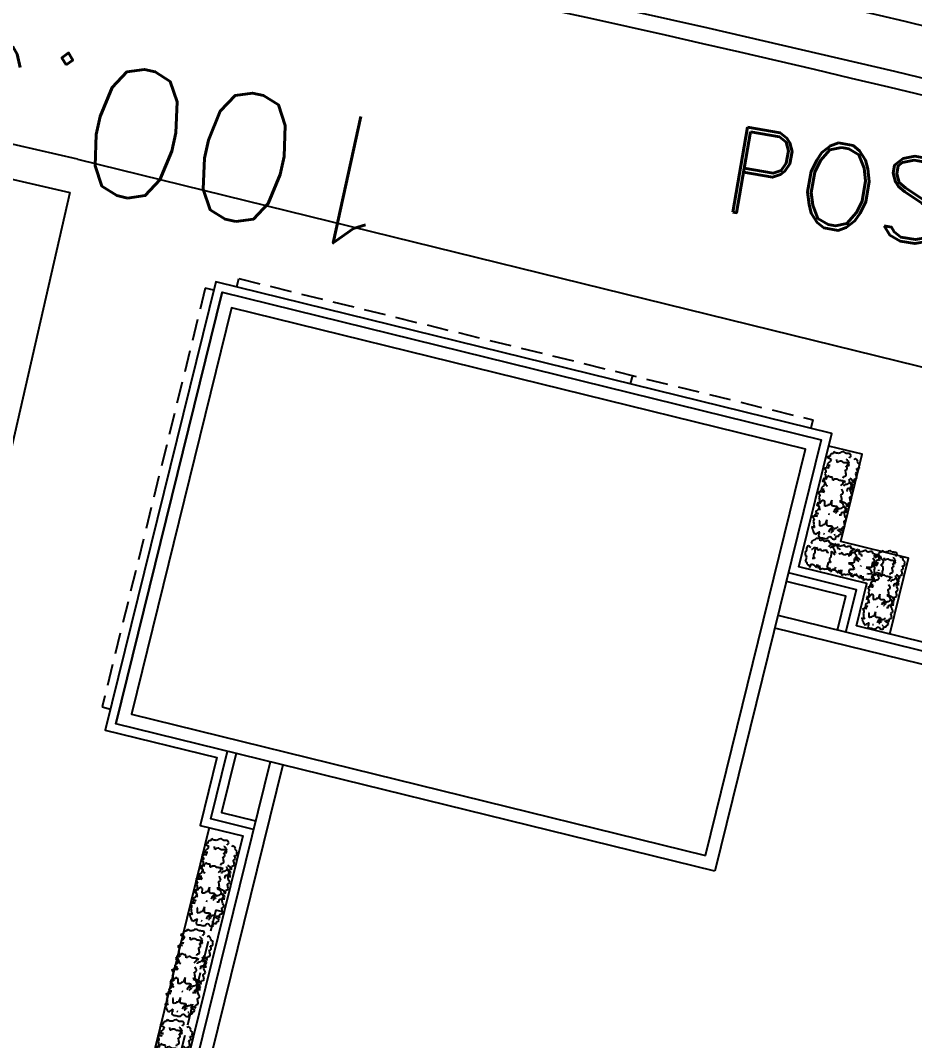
# Model space of a CAD drawing. Header units: millimetres. Extents: x 99 to 472, y 49 to 338.
# Drawn here: x 285.49 to 295.87, y 242.71 to 254.56 of the extents above; entities that cross this region are included whole.
import ezdxf
from ezdxf.enums import TextEntityAlignment as Align

# ---------------------------------------------------------------- set-up
doc = ezdxf.new("R2010")
doc.units = ezdxf.units.MM
for name, pattern in [('ACAD_ISO04W100', [30.5, 24, -3, 0.5, -3]), ('DASHED2', [0.375, 0.25, -0.125]), ('HIDDEN', [0.375, 0.25, -0.125]), ('SOLID', [0])]:
    doc.linetypes.add(name, pattern=pattern)
for name, color, linetype in [('BANQUETA.', 2, 'Continuous'), ('DETALLES', 4, 'Continuous'), ('JARDINERIA', 3, 'Continuous'), ('PLANTA', 7, 'Continuous'), ('PUNTOS_CON', 10, 'SOLID')]:
    doc.layers.add(name, color=color, linetype=linetype)
doc.styles.add('ROMAND', font='romand.shx', dxfattribs={"height": 1})
doc.styles.add('TMODELF', font='ROMANS.SHX', dxfattribs={"height": 5})

# ---------------------------------------------------------------- blocks, each defined once
blk = doc.blocks.new('ARBUSTO')
at = {"color": 95}
for p, q in [((-43.852, -44.74), (-43.855, -44.758)), ((-43.855, -44.758), (-43.848, -44.774)), ((-43.847, -44.725), (-43.852, -44.74)), ((-43.829, -44.714), (-43.847, -44.725)), ((-43.815, -44.706), (-43.829, -44.714)), ((-43.794, -44.69), (-43.815, -44.706)), ((-43.775, -44.676), (-43.794, -44.69)), ((-43.758, -44.674), (-43.775, -44.676)), ((-43.746, -44.655), (-43.758, -44.674)), ((-43.742, -44.719), (-43.746, -44.655)), ((-43.729, -44.703), (-43.742, -44.719)), ((-43.712, -44.689), (-43.729, -44.703)), ((-43.694, -44.681), (-43.712, -44.689)), ((-43.68, -44.681), (-43.694, -44.681)), ((-43.662, -44.677), (-43.68, -44.681)), ((-43.646, -44.662), (-43.662, -44.677)), ((-43.63, -44.666), (-43.646, -44.662)), ((-43.614, -44.669), (-43.63, -44.666)), ((-43.598, -44.667), (-43.614, -44.669)), ((-43.61, -44.779), (-43.606, -44.763)), ((-43.581, -44.651), (-43.598, -44.667)), ((-43.565, -44.629), (-43.581, -44.651)), ((-43.556, -44.646), (-43.565, -44.629)), ((-43.549, -44.662), (-43.556, -44.646)), ((-43.539, -44.693), (-43.549, -44.662)), ((-43.533, -44.713), (-43.539, -44.693)), ((-43.526, -44.652), (-43.533, -44.713)), ((-43.529, -44.686), (-43.526, -44.668)), ((-43.526, -44.668), (-43.526, -44.652)), ((-43.488, -44.664), (-43.492, -44.681)), ((-43.481, -44.667), (-43.492, -44.685)), ((-43.492, -44.685), (-43.489, -44.705)), ((-43.489, -44.705), (-43.488, -44.722)), ((-43.488, -44.722), (-43.488, -44.664)), ((-43.466, -44.667), (-43.481, -44.667)), ((-43.447, -44.677), (-43.466, -44.667)), ((-43.433, -44.689), (-43.447, -44.677)), ((-43.417, -44.701), (-43.433, -44.689)), ((-43.402, -44.703), (-43.417, -44.701)), ((-43.401, -44.722), (-43.407, -44.737)), ((-43.385, -44.703), (-43.402, -44.703)), ((-43.384, -44.711), (-43.401, -44.722)), ((-43.37, -44.707), (-43.385, -44.703)), ((-43.369, -44.703), (-43.384, -44.711)), ((-43.356, -44.707), (-43.37, -44.707)), ((-43.349, -44.687), (-43.369, -44.703)), ((-43.344, -44.648), (-43.356, -44.707)), ((-43.33, -44.673), (-43.349, -44.687)), ((-43.335, -44.657), (-43.344, -44.648)), ((-43.328, -44.674), (-43.335, -44.657)), ((-43.312, -44.671), (-43.33, -44.673)), ((-43.312, -44.676), (-43.328, -44.674)), ((-43.301, -44.652), (-43.312, -44.671)), ((-43.298, -44.674), (-43.312, -44.676)), ((-43.296, -44.716), (-43.301, -44.652)), ((-43.28, -44.686), (-43.298, -44.674)), ((-43.283, -44.699), (-43.296, -44.716)), ((-43.266, -44.686), (-43.283, -44.699)), ((-43.271, -44.704), (-43.28, -44.686)), ((-43.266, -44.718), (-43.271, -44.704)), ((-43.248, -44.678), (-43.266, -44.686)), ((-43.251, -44.724), (-43.266, -44.718)), ((-43.234, -44.728), (-43.251, -44.724)), ((-43.234, -44.678), (-43.248, -44.678)), ((-43.244, -44.779), (-43.24, -44.763)), ((-43.24, -44.763), (-43.235, -44.746)), ((-43.235, -44.746), (-43.234, -44.728)), ((-43.216, -44.674), (-43.234, -44.678)), ((-43.2, -44.659), (-43.216, -44.674)), ((-43.185, -44.663), (-43.2, -44.659)), ((-43.169, -44.666), (-43.185, -44.663)), ((-43.153, -44.664), (-43.169, -44.666)), ((-43.135, -44.648), (-43.153, -44.664)), ((-43.119, -44.626), (-43.135, -44.648)), ((-43.11, -44.643), (-43.119, -44.626)), ((-43.103, -44.659), (-43.11, -44.643)), ((-43.093, -44.69), (-43.103, -44.659)), ((-43.087, -44.71), (-43.093, -44.69)), ((-43.089, -44.719), (-43.087, -44.7)), ((-43.089, -44.734), (-43.089, -44.719)), ((-43.08, -44.649), (-43.087, -44.71)), ((-43.087, -44.7), (-43.083, -44.683)), ((-43.083, -44.683), (-43.08, -44.665)), ((-43.08, -44.665), (-43.08, -44.649)), ((-43.065, -44.715), (-43.074, -44.734)), ((-43.057, -44.695), (-43.065, -44.715)), ((-43.047, -44.677), (-43.057, -44.695)), ((-43.042, -44.661), (-43.047, -44.677)), ((-43.035, -44.664), (-43.047, -44.682)), ((-43.047, -44.682), (-43.044, -44.702)), ((-43.044, -44.702), (-43.042, -44.718)), ((-43.042, -44.718), (-43.042, -44.661)), ((-43.02, -44.664), (-43.035, -44.664)), ((-43.002, -44.674), (-43.02, -44.664)), ((-42.987, -44.686), (-43.002, -44.674)), ((-42.971, -44.698), (-42.987, -44.686)), ((-42.956, -44.699), (-42.971, -44.698)), ((-42.961, -44.74), (-42.964, -44.758)), ((-42.955, -44.725), (-42.961, -44.74)), ((-42.939, -44.699), (-42.956, -44.699)), ((-42.938, -44.714), (-42.955, -44.725)), ((-42.925, -44.704), (-42.939, -44.699)), ((-42.923, -44.706), (-42.938, -44.714)), ((-42.91, -44.704), (-42.925, -44.704)), ((-42.903, -44.69), (-42.923, -44.706)), ((-42.898, -44.645), (-42.91, -44.704)), ((-42.884, -44.676), (-42.903, -44.69)), ((-42.89, -44.654), (-42.898, -44.645)), ((-42.882, -44.671), (-42.89, -44.654)), ((-42.867, -44.674), (-42.884, -44.676)), ((-42.866, -44.673), (-42.882, -44.671)), ((-42.855, -44.655), (-42.867, -44.674)), ((-42.852, -44.671), (-42.866, -44.673)), ((-42.851, -44.719), (-42.855, -44.655)), ((-42.834, -44.683), (-42.852, -44.671)), ((-42.838, -44.703), (-42.851, -44.719)), ((-42.82, -44.689), (-42.838, -44.703)), ((-42.826, -44.7), (-42.834, -44.683)), ((-42.82, -44.715), (-42.826, -44.7)), ((-42.803, -44.681), (-42.82, -44.689)), ((-42.805, -44.721), (-42.82, -44.715)), ((-42.788, -44.725), (-42.805, -44.721)), ((-42.788, -44.681), (-42.803, -44.681)), ((-42.798, -44.776), (-42.794, -44.76)), ((-42.794, -44.76), (-42.789, -44.742)), ((-42.789, -44.742), (-42.788, -44.725)), ((-42.771, -44.677), (-42.788, -44.681)), ((-42.755, -44.662), (-42.771, -44.677)), ((-42.739, -44.666), (-42.755, -44.662)), ((-42.723, -44.669), (-42.739, -44.666)), ((-42.707, -44.667), (-42.723, -44.669)), ((-42.689, -44.651), (-42.707, -44.667)), ((-42.673, -44.629), (-42.689, -44.651)), ((-42.665, -44.646), (-42.673, -44.629)), ((-42.658, -44.662), (-42.665, -44.646)), ((-42.647, -44.693), (-42.658, -44.662)), ((-42.642, -44.713), (-42.647, -44.693)), ((-42.634, -44.652), (-42.642, -44.713)), ((-42.634, -44.668), (-42.634, -44.652)), ((-42.589, -44.667), (-42.601, -44.685)), ((-42.601, -44.685), (-42.598, -44.705)), ((-42.598, -44.705), (-42.597, -44.722)), ((-42.597, -44.722), (-42.597, -44.664)), ((-42.575, -44.667), (-42.589, -44.667)), ((-42.556, -44.677), (-42.575, -44.667)), ((-42.541, -44.689), (-42.556, -44.677)), ((-42.525, -44.701), (-42.541, -44.689)), ((-42.511, -44.703), (-42.525, -44.701)), ((-42.493, -44.703), (-42.511, -44.703)), ((-42.479, -44.707), (-42.493, -44.703)), ((-42.464, -44.628), (-42.479, -44.707)), ((-42.453, -44.648), (-42.464, -44.628)), ((-42.444, -44.657), (-42.453, -44.648)), ((-42.437, -44.674), (-42.444, -44.657)), ((-42.421, -44.676), (-42.437, -44.674)), ((-42.406, -44.674), (-42.421, -44.676)), ((-42.389, -44.686), (-42.406, -44.674)), ((-42.38, -44.704), (-42.389, -44.686)), ((-42.374, -44.718), (-42.38, -44.704)), ((-42.36, -44.724), (-42.374, -44.718)), ((-42.342, -44.728), (-42.36, -44.724)), ((-42.353, -44.779), (-42.348, -44.763)), ((-42.348, -44.763), (-42.344, -44.746)), ((-42.344, -44.746), (-42.342, -44.728)), ((-43.892, -44.831), (-43.899, -44.846)), ((-43.899, -44.846), (-43.899, -44.861)), ((-43.899, -44.861), (-43.897, -44.876)), ((-43.897, -44.876), (-43.893, -44.897)), ((-43.893, -44.918), (-43.896, -44.933)), ((-43.896, -44.933), (-43.896, -44.948)), ((-43.896, -44.948), (-43.889, -44.965)), ((-43.893, -44.897), (-43.893, -44.918)), ((-43.876, -44.817), (-43.892, -44.831)), ((-43.86, -44.816), (-43.876, -44.817)), ((-43.844, -44.823), (-43.86, -44.816)), ((-43.848, -44.774), (-43.834, -44.778)), ((-43.815, -44.812), (-43.844, -44.823)), ((-43.834, -44.778), (-43.82, -44.796)), ((-43.82, -44.796), (-43.806, -44.805)), ((-43.797, -44.822), (-43.815, -44.812)), ((-43.814, -44.894), (-43.814, -44.915)), ((-43.806, -44.805), (-43.797, -44.822)), ((-43.693, -44.797), (-43.61, -44.779)), ((-43.693, -44.813), (-43.693, -44.797)), ((-43.684, -44.83), (-43.693, -44.813)), ((-43.677, -44.846), (-43.684, -44.83)), ((-43.661, -44.847), (-43.677, -44.846)), ((-43.649, -44.88), (-43.661, -44.847)), ((-43.661, -44.948), (-43.66, -44.933)), ((-43.657, -44.965), (-43.661, -44.948)), ((-43.66, -44.933), (-43.651, -44.918)), ((-43.651, -44.918), (-43.558, -44.897)), ((-43.558, -44.897), (-43.649, -44.88)), ((-43.447, -44.894), (-43.447, -44.915)), ((-43.327, -44.797), (-43.244, -44.779)), ((-43.327, -44.813), (-43.327, -44.797)), ((-43.318, -44.83), (-43.327, -44.813)), ((-43.311, -44.846), (-43.318, -44.83)), ((-43.295, -44.847), (-43.311, -44.846)), ((-43.283, -44.88), (-43.295, -44.847)), ((-43.295, -44.948), (-43.293, -44.933)), ((-43.29, -44.965), (-43.295, -44.948)), ((-43.293, -44.933), (-43.285, -44.918)), ((-43.285, -44.918), (-43.192, -44.897)), ((-43.192, -44.897), (-43.283, -44.88)), ((-42.842, -44.826), (-42.794, -44.81)), ((-42.835, -44.843), (-42.842, -44.826)), ((-42.819, -44.844), (-42.835, -44.843)), ((-42.807, -44.877), (-42.819, -44.844)), ((-42.819, -44.944), (-42.818, -44.93)), ((-42.815, -44.962), (-42.819, -44.944)), ((-42.818, -44.93), (-42.809, -44.915)), ((-42.809, -44.915), (-42.803, -44.894)), ((-42.803, -44.894), (-42.807, -44.877)), ((-42.794, -44.794), (-42.798, -44.776)), ((-42.794, -44.81), (-42.794, -44.794)), ((-42.511, -44.826), (-42.463, -44.81)), ((-42.504, -44.843), (-42.511, -44.826)), ((-42.488, -44.844), (-42.504, -44.843)), ((-42.476, -44.877), (-42.488, -44.844)), ((-42.488, -44.944), (-42.487, -44.93)), ((-42.484, -44.962), (-42.488, -44.944)), ((-42.487, -44.93), (-42.478, -44.915)), ((-42.478, -44.915), (-42.472, -44.894)), ((-42.472, -44.894), (-42.476, -44.877)), ((-42.348, -44.797), (-42.353, -44.779)), ((-42.348, -44.813), (-42.348, -44.797)), ((-42.339, -44.83), (-42.348, -44.813)), ((-42.332, -44.846), (-42.339, -44.83)), ((-42.316, -44.847), (-42.332, -44.846)), ((-42.305, -44.88), (-42.316, -44.847)), ((-42.316, -44.948), (-42.315, -44.933)), ((-42.312, -44.965), (-42.316, -44.948)), ((-42.315, -44.933), (-42.306, -44.918)), ((-42.306, -44.918), (-42.3, -44.897)), ((-42.3, -44.897), (-42.305, -44.88)), ((-43.889, -44.965), (-43.883, -44.981)), ((-43.883, -44.981), (-43.87, -44.996)), ((-43.87, -44.996), (-43.861, -44.999)), ((-43.857, -45.057), (-43.865, -45.072)), ((-43.865, -45.072), (-43.865, -45.093)), ((-43.865, -45.093), (-43.86, -45.113)), ((-43.861, -44.999), (-43.847, -45.003)), ((-43.86, -45.113), (-43.848, -45.131)), ((-43.838, -45.037), (-43.857, -45.057)), ((-43.848, -45.131), (-43.819, -45.122)), ((-43.847, -45.003), (-43.838, -45.019)), ((-43.838, -45.019), (-43.838, -45.037)), ((-43.819, -45.122), (-43.803, -45.139)), ((-43.786, -45.089), (-43.78, -45.11)), ((-43.745, -45.03), (-43.763, -45.021)), ((-43.758, -44.983), (-43.726, -44.991)), ((-43.758, -45.016), (-43.758, -45.034)), ((-43.731, -45.045), (-43.745, -45.03)), ((-43.732, -45.023), (-43.713, -45.026)), ((-43.662, -45.025), (-43.732, -45.023)), ((-43.713, -45.047), (-43.731, -45.045)), ((-43.726, -44.991), (-43.709, -44.992)), ((-43.713, -45.026), (-43.696, -45.041)), ((-43.709, -44.992), (-43.694, -45)), ((-43.683, -45.059), (-43.699, -45.047)), ((-43.698, -45.152), (-43.697, -45.135)), ((-43.697, -45.135), (-43.68, -45.127)), ((-43.697, -45.135), (-43.672, -45.135)), ((-43.696, -45.041), (-43.678, -45.041)), ((-43.694, -45), (-43.678, -45.015)), ((-43.674, -45.075), (-43.683, -45.059)), ((-43.678, -45.015), (-43.662, -45.025)), ((-43.678, -45.041), (-43.664, -45.03)), ((-43.668, -45.093), (-43.674, -45.075)), ((-43.672, -45.135), (-43.66, -45.176)), ((-43.651, -45.106), (-43.668, -45.093)), ((-43.664, -45.03), (-43.651, -45.015)), ((-43.655, -44.981), (-43.657, -44.965)), ((-43.651, -45), (-43.655, -44.981)), ((-43.651, -45.015), (-43.651, -45)), ((-43.636, -45.117), (-43.651, -45.106)), ((-43.42, -45.089), (-43.414, -45.11)), ((-43.414, -45.11), (-43.402, -45.127)), ((-43.402, -45.127), (-43.373, -45.119)), ((-43.379, -45.03), (-43.396, -45.021)), ((-43.392, -44.983), (-43.36, -44.991)), ((-43.392, -45.016), (-43.392, -45.034)), ((-43.364, -45.045), (-43.379, -45.03)), ((-43.373, -45.119), (-43.357, -45.136)), ((-43.296, -45.025), (-43.366, -45.023)), ((-43.366, -45.023), (-43.347, -45.026)), ((-43.347, -45.047), (-43.364, -45.045)), ((-43.36, -44.991), (-43.343, -44.992)), ((-43.357, -45.136), (-43.353, -45.155)), ((-43.347, -45.026), (-43.33, -45.041)), ((-43.343, -44.992), (-43.328, -45)), ((-43.316, -45.059), (-43.332, -45.047)), ((-43.33, -45.041), (-43.312, -45.041)), ((-43.328, -45), (-43.312, -45.015)), ((-43.308, -45.075), (-43.316, -45.059)), ((-43.312, -45.015), (-43.296, -45.025)), ((-43.312, -45.041), (-43.298, -45.03)), ((-43.302, -45.093), (-43.308, -45.075)), ((-43.285, -45.106), (-43.302, -45.093)), ((-43.298, -45.03), (-43.285, -45.015)), ((-43.289, -44.981), (-43.29, -44.965)), ((-43.285, -45), (-43.289, -44.981)), ((-43.285, -45.015), (-43.285, -45)), ((-43.27, -45.117), (-43.285, -45.106)), ((-43.257, -45.132), (-43.27, -45.117)), ((-43.267, -45.152), (-43.26, -45.135)), ((-43.26, -45.135), (-43.257, -45.132)), ((-43.253, -45.149), (-43.251, -45.131)), ((-43.251, -45.131), (-43.234, -45.123)), ((-43.234, -45.123), (-43.216, -45.114)), ((-43.216, -45.114), (-43.202, -45.103)), ((-43.202, -45.103), (-43.192, -45.065)), ((-43.192, -45.065), (-43.189, -45.042)), ((-43.183, -45.133), (-43.187, -45.148)), ((-43.18, -45.114), (-43.183, -45.133)), ((-43.179, -45.095), (-43.18, -45.114)), ((-43.171, -45.073), (-43.179, -45.095)), ((-43.174, -45.031), (-43.166, -45.049)), ((-43.164, -45.05), (-43.171, -45.073)), ((-43.166, -45.049), (-43.157, -45.065)), ((-43.157, -45.065), (-43.139, -45.069)), ((-43.139, -45.069), (-43.124, -45.062)), ((-43.124, -45.062), (-43.108, -45.054)), ((-43.108, -45.054), (-43.092, -45.049)), ((-43.092, -45.049), (-43.076, -45.036)), ((-43.076, -45.036), (-43.061, -45.035)), ((-43.061, -45.035), (-43.047, -45.042)), ((-43.047, -45.042), (-43.039, -45.058)), ((-43.039, -45.058), (-43.023, -45.065)), ((-43.023, -45.065), (-43.007, -45.058)), ((-43.007, -45.058), (-42.993, -45.042)), ((-42.993, -45.042), (-42.978, -45.035)), ((-42.978, -45.035), (-42.961, -45.023)), ((-42.968, -45.113), (-42.957, -45.131)), ((-42.957, -45.131), (-42.928, -45.122)), ((-42.928, -45.122), (-42.912, -45.139)), ((-42.887, -45.043), (-42.901, -45.043)), ((-42.897, -44.989), (-42.882, -44.997)), ((-42.871, -45.056), (-42.887, -45.043)), ((-42.882, -44.997), (-42.866, -45.012)), ((-42.862, -45.072), (-42.871, -45.056)), ((-42.866, -45.012), (-42.85, -45.022)), ((-42.856, -45.089), (-42.862, -45.072)), ((-42.839, -45.103), (-42.856, -45.089)), ((-42.85, -45.022), (-42.833, -45.02)), ((-42.824, -45.114), (-42.839, -45.103)), ((-42.836, -45.038), (-42.822, -45.027)), ((-42.797, -45.038), (-42.836, -45.038)), ((-42.833, -45.02), (-42.814, -45.023)), ((-42.811, -45.129), (-42.824, -45.114)), ((-42.822, -45.027), (-42.809, -45.012)), ((-42.821, -45.149), (-42.814, -45.131)), ((-42.813, -44.978), (-42.815, -44.962)), ((-42.814, -45.023), (-42.797, -45.038)), ((-42.814, -45.131), (-42.811, -45.129)), ((-42.809, -44.997), (-42.813, -44.978)), ((-42.809, -45.012), (-42.809, -44.997)), ((-42.807, -45.152), (-42.806, -45.135)), ((-42.806, -45.135), (-42.788, -45.127)), ((-42.788, -45.127), (-42.771, -45.117)), ((-42.771, -45.117), (-42.756, -45.106)), ((-42.759, -45.002), (-42.729, -45.002)), ((-42.737, -45.136), (-42.742, -45.151)), ((-42.734, -45.117), (-42.737, -45.136)), ((-42.729, -45.002), (-42.72, -45.02)), ((-42.72, -45.02), (-42.711, -45.036)), ((-42.711, -45.036), (-42.694, -45.04)), ((-42.694, -45.04), (-42.678, -45.033)), ((-42.678, -45.033), (-42.662, -45.025)), ((-42.662, -45.025), (-42.646, -45.02)), ((-42.646, -45.02), (-42.63, -45.007)), ((-42.63, -45.007), (-42.615, -45.006)), ((-42.615, -45.006), (-42.601, -45.013)), ((-42.601, -45.013), (-42.594, -45.029)), ((-42.594, -45.029), (-42.578, -45.03)), ((-42.578, -45.03), (-42.562, -45.023)), ((-42.562, -45.023), (-42.547, -45.007)), ((-42.552, -44.997), (-42.536, -45.012)), ((-42.547, -45.007), (-42.533, -45)), ((-42.536, -45.012), (-42.52, -45.022)), ((-42.533, -45), (-42.515, -45.049)), ((-42.52, -45.022), (-42.502, -45.02)), ((-42.515, -45.049), (-42.483, -45.034)), ((-42.506, -45.038), (-42.491, -45.027)), ((-42.502, -45.02), (-42.483, -45.023)), ((-42.491, -45.027), (-42.478, -45.012)), ((-42.482, -44.978), (-42.484, -44.962)), ((-42.483, -45.023), (-42.466, -45.038)), ((-42.483, -45.034), (-42.469, -45.032)), ((-42.478, -44.997), (-42.482, -44.978)), ((-42.478, -45.012), (-42.478, -44.997)), ((-42.469, -45.032), (-42.451, -45.034)), ((-42.451, -45.034), (-42.441, -45.019)), ((-42.441, -45.019), (-42.434, -45.002)), ((-42.434, -45.002), (-42.424, -44.986)), ((-42.424, -44.986), (-42.406, -44.986)), ((-42.379, -45.117), (-42.393, -45.106)), ((-42.387, -45.023), (-42.368, -45.026)), ((-42.366, -45.132), (-42.379, -45.117)), ((-42.376, -45.152), (-42.368, -45.135)), ((-42.368, -45.026), (-42.351, -45.041)), ((-42.368, -45.135), (-42.366, -45.132)), ((-42.351, -45.041), (-42.334, -45.041)), ((-42.334, -45.041), (-42.319, -45.03)), ((-42.319, -45.03), (-42.306, -45.015)), ((-42.31, -44.981), (-42.312, -44.965)), ((-42.306, -45), (-42.31, -44.981)), ((-42.306, -45.015), (-42.306, -45)), ((-43.803, -45.139), (-43.799, -45.158)), ((-43.799, -45.158), (-43.797, -45.174)), ((-43.797, -45.174), (-43.783, -45.174)), ((-43.783, -45.174), (-43.767, -45.173)), ((-43.767, -45.173), (-43.752, -45.186)), ((-43.752, -45.186), (-43.748, -45.202)), ((-43.748, -45.202), (-43.733, -45.208)), ((-43.733, -45.208), (-43.716, -45.189)), ((-43.716, -45.189), (-43.706, -45.173)), ((-43.706, -45.173), (-43.698, -45.152)), ((-43.678, -45.212), (-43.678, -45.175)), ((-43.678, -45.175), (-43.665, -45.194)), ((-43.674, -45.196), (-43.678, -45.212)), ((-43.665, -45.181), (-43.674, -45.196)), ((-43.665, -45.194), (-43.651, -45.198)), ((-43.651, -45.198), (-43.62, -45.198)), ((-43.62, -45.198), (-43.611, -45.215)), ((-43.611, -45.215), (-43.603, -45.232)), ((-43.603, -45.232), (-43.585, -45.236)), ((-43.585, -45.236), (-43.569, -45.229)), ((-43.569, -45.229), (-43.553, -45.221)), ((-43.553, -45.221), (-43.537, -45.215)), ((-43.537, -45.215), (-43.521, -45.203)), ((-43.521, -45.203), (-43.507, -45.202)), ((-43.507, -45.202), (-43.492, -45.209)), ((-43.492, -45.209), (-43.485, -45.225)), ((-43.485, -45.225), (-43.469, -45.232)), ((-43.469, -45.232), (-43.453, -45.225)), ((-43.453, -45.225), (-43.438, -45.209)), ((-43.438, -45.209), (-43.424, -45.202)), ((-43.424, -45.202), (-43.407, -45.19)), ((-43.407, -45.19), (-43.375, -45.175)), ((-43.375, -45.175), (-43.36, -45.173)), ((-43.36, -45.173), (-43.343, -45.175)), ((-43.353, -45.155), (-43.352, -45.171)), ((-43.352, -45.171), (-43.337, -45.171)), ((-43.343, -45.175), (-43.332, -45.215)), ((-43.337, -45.171), (-43.321, -45.169)), ((-43.332, -45.215), (-43.325, -45.198)), ((-43.325, -45.198), (-43.315, -45.182)), ((-43.321, -45.169), (-43.307, -45.183)), ((-43.315, -45.182), (-43.298, -45.182)), ((-43.307, -45.183), (-43.302, -45.199)), ((-43.302, -45.199), (-43.288, -45.205)), ((-43.298, -45.182), (-43.283, -45.169)), ((-43.288, -45.205), (-43.27, -45.186)), ((-43.283, -45.169), (-43.267, -45.152)), ((-43.27, -45.186), (-43.26, -45.169)), ((-43.26, -45.169), (-43.253, -45.149)), ((-43.232, -45.172), (-43.219, -45.191)), ((-43.232, -45.209), (-43.232, -45.172)), ((-43.228, -45.192), (-43.232, -45.209)), ((-43.219, -45.178), (-43.228, -45.192)), ((-43.205, -45.165), (-43.219, -45.178)), ((-43.219, -45.191), (-43.205, -45.195)), ((-43.187, -45.148), (-43.205, -45.165)), ((-43.205, -45.195), (-43.174, -45.195)), ((-43.174, -45.195), (-43.166, -45.212)), ((-43.166, -45.212), (-43.157, -45.229)), ((-43.157, -45.229), (-43.139, -45.233)), ((-43.139, -45.233), (-43.124, -45.226)), ((-43.124, -45.226), (-43.108, -45.218)), ((-43.108, -45.218), (-43.092, -45.212)), ((-43.092, -45.212), (-43.076, -45.2)), ((-43.076, -45.2), (-43.061, -45.199)), ((-43.061, -45.199), (-43.047, -45.206)), ((-43.047, -45.206), (-43.039, -45.222)), ((-43.039, -45.222), (-43.023, -45.229)), ((-43.023, -45.229), (-43.007, -45.222)), ((-43.007, -45.222), (-42.993, -45.206)), ((-42.993, -45.206), (-42.978, -45.199)), ((-42.978, -45.199), (-42.961, -45.187)), ((-42.961, -45.187), (-42.929, -45.172)), ((-42.929, -45.172), (-42.914, -45.225)), ((-42.914, -45.225), (-42.897, -45.172)), ((-42.912, -45.139), (-42.907, -45.158)), ((-42.907, -45.158), (-42.906, -45.174)), ((-42.906, -45.174), (-42.891, -45.174)), ((-42.897, -45.172), (-42.887, -45.211)), ((-42.891, -45.174), (-42.875, -45.173)), ((-42.887, -45.211), (-42.88, -45.195)), ((-42.88, -45.195), (-42.869, -45.179)), ((-42.875, -45.173), (-42.861, -45.186)), ((-42.869, -45.179), (-42.852, -45.179)), ((-42.861, -45.186), (-42.856, -45.202)), ((-42.856, -45.202), (-42.842, -45.208)), ((-42.852, -45.179), (-42.837, -45.165)), ((-42.842, -45.208), (-42.825, -45.189)), ((-42.837, -45.165), (-42.821, -45.149)), ((-42.825, -45.189), (-42.814, -45.173)), ((-42.814, -45.173), (-42.807, -45.152)), ((-42.787, -45.175), (-42.774, -45.194)), ((-42.787, -45.212), (-42.787, -45.175)), ((-42.782, -45.196), (-42.787, -45.212)), ((-42.774, -45.181), (-42.782, -45.196)), ((-42.759, -45.169), (-42.774, -45.181)), ((-42.774, -45.194), (-42.759, -45.198)), ((-42.742, -45.151), (-42.759, -45.169)), ((-42.759, -45.198), (-42.729, -45.198)), ((-42.729, -45.198), (-42.72, -45.215)), ((-42.72, -45.215), (-42.711, -45.232)), ((-42.711, -45.232), (-42.694, -45.236)), ((-42.694, -45.236), (-42.678, -45.229)), ((-42.678, -45.229), (-42.662, -45.221)), ((-42.662, -45.221), (-42.646, -45.215)), ((-42.646, -45.215), (-42.63, -45.203)), ((-42.63, -45.203), (-42.615, -45.202)), ((-42.615, -45.202), (-42.601, -45.209)), ((-42.601, -45.209), (-42.594, -45.225)), ((-42.594, -45.225), (-42.578, -45.226)), ((-42.578, -45.226), (-42.562, -45.219)), ((-42.562, -45.219), (-42.547, -45.203)), ((-42.547, -45.203), (-42.533, -45.196)), ((-42.533, -45.196), (-42.515, -45.244)), ((-42.515, -45.244), (-42.483, -45.23)), ((-42.483, -45.23), (-42.469, -45.228)), ((-42.469, -45.228), (-42.451, -45.23)), ((-42.451, -45.23), (-42.441, -45.215)), ((-42.441, -45.215), (-42.434, -45.198)), ((-42.434, -45.198), (-42.424, -45.182)), ((-42.424, -45.182), (-42.406, -45.182)), ((-42.406, -45.182), (-42.392, -45.169)), ((-42.392, -45.169), (-42.376, -45.152))]:
    blk.add_line(p, q, dxfattribs=at)

msp = doc.modelspace()

# ---------------------------------------------------------------- linework, layer by layer
at = {"color": 8, "linetype": 'DASHED2'}
msp.add_line((292.56998, 250.3359), (292.59394, 250.43317), dxfattribs=at)
at = {"color": 2, "linetype": 'Continuous', "ltscale": 0.3}
msp.add_arc((233.45978, -10.32274), 274.99416, 63.6633228, 81.8530187, dxfattribs=at)
at = {"color": 1, "linetype": 'Continuous', "ltscale": 0.3}
for centre, radius, start, end in [((232.97451, -12.53764), 274.36066, 73.9470199, 82.1636805), ((243.36775, 33.34891), 226.72156, 75.9975976, 83.184662), ((245.12792, 42.96634), 216.7641, 75.8406253, 83.3458997)]:
    msp.add_arc(centre, radius, start, end, dxfattribs=at)
at = {"color": 1, "linetype": 'ACAD_ISO04W100', "ltscale": 0.3}
msp.add_arc((232.97451, -12.53764), 274.56066, 73.9470199, 80.060943, dxfattribs=at)
at = {"layer": 'BANQUETA.'}
for p, q in [((286.15062, 252.94693), (280.88694, 254.1526)), ((280.79843, 253.76618), (286.06211, 252.56051)), ((286.15062, 252.94693), (296.56117, 250.38242)), ((286.06211, 252.56051), (284.82294, 247.15061))]:
    msp.add_line(p, q, dxfattribs=at)
at = {"layer": 'PLANTA', "color": 5, "linetype": 'Continuous'}
msp.add_line((287.82847, 251.40073), (286.59447, 246.39137), dxfattribs=at)
at = {"layer": 'PLANTA', "color": 5}
msp.add_line((303.26462, 245.27913), (294.2446, 247.5011), dxfattribs=at)
at = {"layer": 'PLANTA', "color": 7}
msp.add_line((287.6799, 245.18513), (285.80533, 237.57539), dxfattribs=at)
at = {"layer": 'PLANTA', "color": 0}
for points in [[(295.18965, 247.52623), (295.31138, 248.02036), (294.5235, 248.21444), (294.90443, 249.76082), (287.75516, 251.52196), (286.47324, 246.31807), (287.76915, 245.99883), (287.57507, 245.21096), (288.06898, 245.08929), (286.19441, 237.47955), (285.70028, 237.60127), (285.50553, 236.81067), (286.29613, 236.61591), (286.41785, 237.11004), (294.37292, 235.1504), (294.2512, 234.65628), (295.0418, 234.46152), (295.16352, 234.95565), (302.87028, 233.05718), (302.74856, 232.56306), (303.53916, 232.3683), (303.80853, 233.46178), (313.84456, 230.98953)], [(307.37312, 245.57486), (303.32128, 246.57298), (303.07784, 245.58472), (300.978, 246.10199), (301.09972, 246.59612), (300.30912, 246.79087), (300.18701, 246.29519), (295.18965, 247.52623)]]:
    msp.add_lwpolyline(points, dxfattribs=at)
at = {"layer": 'PLANTA', "color": 8, "linetype": 'DASHED2'}
for points in [[(287.99827, 251.46179), (288.02229, 251.55932), (294.68522, 249.91799), (294.66126, 249.82072)], [(287.85052, 244.20249), (287.75481, 244.22606), (286.31715, 238.38992), (286.41286, 238.36635)]]:
    msp.add_lwpolyline(points, dxfattribs=at)
at = {"layer": 'PLANTA', "color": 8, "linetype": 'HIDDEN'}
msp.add_lwpolyline([(287.7312, 251.42469), (287.63393, 251.44865), (286.43588, 246.5852), (286.53315, 246.56124)], dxfattribs=at)
at = {"layer": 'PLANTA', "color": 5, "linetype": 'Continuous'}
msp.add_lwpolyline([(293.54921, 244.67816), (286.59447, 246.39137), (287.82847, 251.40073), (294.7832, 249.68751)], close=True, dxfattribs=at)
at = {"layer": 'PLANTA', "color": 5}
msp.add_lwpolyline([(293.43924, 244.86001), (294.60135, 249.57755), (287.93843, 251.21888), (286.77632, 246.50134)], close=True, dxfattribs=at)
at = {"layer": 'PLANTA', "color": 7}
msp.add_lwpolyline([(295.57873, 247.43039), (295.7963, 248.31359), (295.00842, 248.50767), (295.25756, 249.51907), (294.86849, 249.61492)], dxfattribs=at)
at = {"layer": 'PLANTA', "color": 5, "linetype": 'Continuous'}
for points in [[(294.97115, 247.47688), (295.06892, 247.87374), (294.37831, 248.04386)], [(295.06842, 247.45292), (295.19015, 247.94705), (294.40227, 248.14113)], [(286.24455, 237.25755), (303.5864, 232.9856), (303.73405, 233.58495), (313.77163, 231.11232), (315.54173, 238.29799), (319.22011, 237.39187), (320.17501, 241.26826), (314.24207, 242.72977), (314.4855, 243.71799), (312.70664, 244.15619), (312.4632, 243.16793), (307.00651, 244.51212), (307.24995, 245.50037), (303.39577, 246.44981), (303.15232, 245.46155), (294.28054, 247.64701)], [(288.53175, 245.91415), (286.42697, 237.36985), (303.47702, 233.16978), (303.62409, 233.7668), (313.66167, 231.29416), (315.43177, 238.47983), (319.10787, 237.57427), (319.99088, 241.15886), (314.05789, 242.62039), (314.30075, 243.60627), (312.81837, 243.97143), (312.57492, 242.98318), (306.82175, 244.4004), (307.06577, 245.39099), (303.50806, 246.26739), (303.26462, 245.27913)], [(288.19215, 245.16377), (287.69802, 245.28549), (287.89172, 246.07181)], [(287.99055, 246.04747), (287.82119, 245.35997), (288.21649, 245.26259)], [(288.38585, 245.95009), (286.24455, 237.25755)]]:
    msp.add_lwpolyline(points, dxfattribs=at)

# ---------------------------------------------------------------- block references
at = {"layer": 'JARDINERIA', "color": 82}
for p, xscale, yscale, zscale, rotation in [((273.43274, 282.99346), 0.6455518572764501, 0.6455518572764501, 0.6455518572764501, 76.1614225207964), ((264.49348, 228.92963), 0.5809966715486559, 0.5809966715486559, 0.5809966715486559, 166.1614225207859), ((276.13848, 278.50012), 0.5809966715487943, 0.5809966715487943, 0.5809966715487943, 76.16142252080076), ((266.20952, 278.49979), 0.6455518572764501, 0.6455518572764501, 0.6455518572764501, 76.1614225207964), ((265.92821, 277.44916), 0.6455518572764501, 0.6455518572764501, 0.6455518572764501, 76.1614225207964), ((265.6921, 276.39933), 0.6455518572764501, 0.6455518572764501, 0.6455518572764501, 76.1614225207964)]:
    msp.add_blockref('ARBUSTO', p, dxfattribs=dict(at, xscale=xscale, yscale=yscale, zscale=zscale, rotation=rotation))

# ---------------------------------------------------------------- texts
at = {"layer": 'DETALLES', "style": 'ROMAND'}
msp.add_text('POSTE', height=1, rotation=350.169813, dxfattribs=at).set_placement((293.58691, 252.36088))
at = {"layer": 'PUNTOS_CON', "color": 3, "linetype": 'Continuous', "style": 'TMODELF'}
msp.add_text('100.5', height=1.5, rotation=167.691674, dxfattribs=at).set_placement((287.14381, 253.17269, 100.5), align=Align.MIDDLE_CENTER)

doc.saveas('drawing.dxf')
